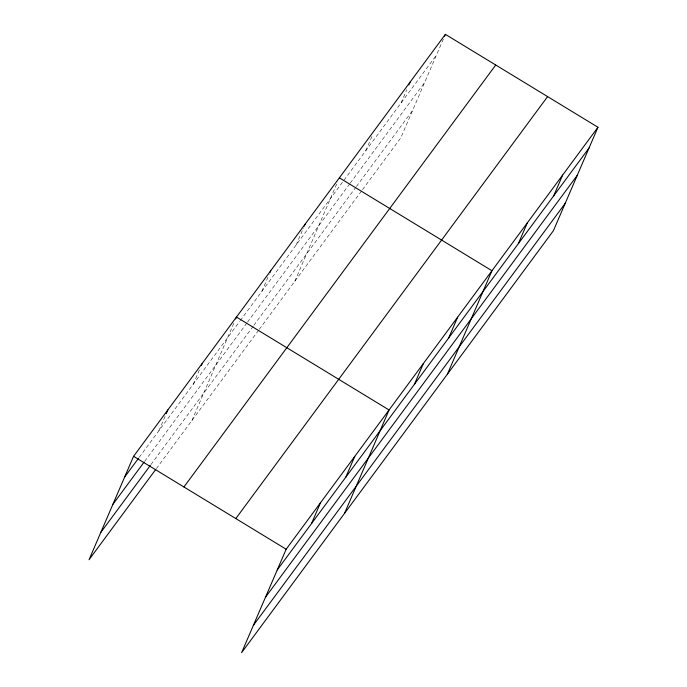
<?xml version="1.0" encoding="UTF-8"?>
<svg xmlns="http://www.w3.org/2000/svg" width="687" height="687" viewBox="0 0 687 687"><rect width="100%" height="100%" fill="white"/><g stroke="black" fill="none" stroke-linecap="round" stroke-linejoin="round"><path stroke-width="0.52" stroke-dasharray="3.44 2.58" d="M158.937 430.646L165.438 415.558M193.236 384.231L199.737 369.142M191.931 420.487L234.035 322.727M261.833 291.4L269.149 274.422M296.131 244.976L303.448 228.007M294.826 281.241L337.738 181.591M365.767 150.745L372.268 135.657M401.105 102.921L406.79 89.714M443.347 39.065L400.839 137.769L362.341 189.861M139.255 457.293L239.608 321.482M240.244 320.623L436.443 55.097M144.648 461.363L246.908 322.976M247.543 322.117L349.606 184.004M350.233 183.146L424.695 82.38M150.96 464.549L253.22 326.162M253.855 325.303L355.797 187.345M356.424 186.495L412.586 110.487M156.361 468.62L258.621 330.232M259.257 329.374L361.714 190.72"/><path stroke-width="1.03" d="M597.965 127.267L286.161 549.231L241.618 652.65L553.421 230.686L597.965 127.267L445.382 34.35L133.579 456.314L89.035 559.733L155.726 469.479M166.254 413.668L167.877 409.899M201.36 365.364L202.176 363.483M235.658 318.948L236.474 317.068L389.057 409.976L344.513 513.404M269.957 272.533L270.772 270.652M304.255 226.117L305.071 224.237M408.825 84.999L410.045 82.174M444.566 36.239L445.382 34.35M311.529 523.554L320.46 502.815M345.827 477.139L354.758 456.391M414.424 384.308L423.355 363.56M448.714 337.892L457.654 317.145M447.409 374.157L491.952 270.73L339.369 177.821M518.35 243.653L527.29 222.906M553.688 195.829L562.627 175.091M124.639 477.061L138.619 458.152M112.891 504.344L144.012 462.222M100.783 532.451L150.333 465.408M183.927 486.971L495.731 65.016M235.813 518.565L547.608 96.601M277.23 569.97L589.025 148.014M265.474 597.261L577.278 175.297M253.374 625.368L565.169 203.404M133.579 456.314L286.161 549.231"/></g></svg>
